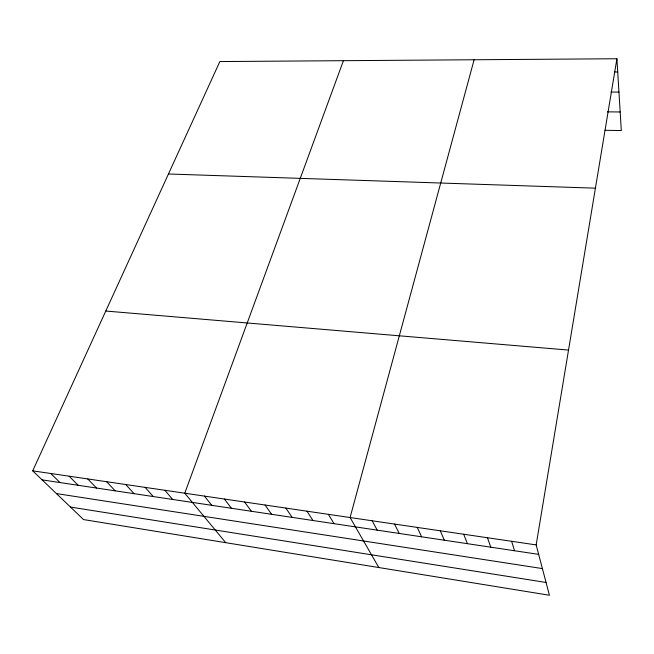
<?xml version="1.0" encoding="UTF-8"?>
<svg xmlns="http://www.w3.org/2000/svg" width="654" height="654" viewBox="0 0 654 654"><rect width="100%" height="100%" fill="white"/><g stroke="black" fill="none" stroke-linecap="round" stroke-linejoin="round"><path stroke-width="0.98" d="M536.166 544.905L616.91 58.746L219.858 61.566L32.7 470.839L83.54 519.578L549.425 595.254L536.166 544.905L32.7 470.839M474.117 59.759L350.086 517.535L378.838 567.549M343.424 60.691L184.771 493.214L225.72 542.673M614.662 71.973L617.719 71.965M610.95 92.042L618.946 92.075M607.427 111.85L620.164 111.973M605.015 130.301L621.3 130.547L616.91 58.746M168.446 173.989L595.418 188.164M105.776 311.034L568.522 350.078M42.134 479.881L538.659 554.363M56.416 493.582L542.403 568.588M70.485 507.063L546.057 582.469M50.799 473.504L60.029 482.57M69.144 476.202L78.169 485.293M87.75 478.941L96.563 488.048M106.61 481.712L115.202 490.843M125.74 484.524L134.103 493.68M145.139 487.377L153.265 496.558M164.816 490.271L172.697 499.468M204.424 496.1L211.798 505.338M224.347 499.035L231.467 508.281M244.555 502.01L251.406 511.273M265.058 505.019L271.631 514.314M285.855 508.084L292.142 517.388M306.955 511.183L312.947 520.51M328.365 514.338L334.055 523.674M372.134 520.772L377.195 530.141M394.517 524.067L399.234 533.451M417.236 527.41L421.609 536.811M440.297 530.803L444.319 540.212M463.711 534.244L467.373 543.67M487.492 537.743L490.77 547.185M511.641 541.299L514.534 550.75"/></g></svg>
